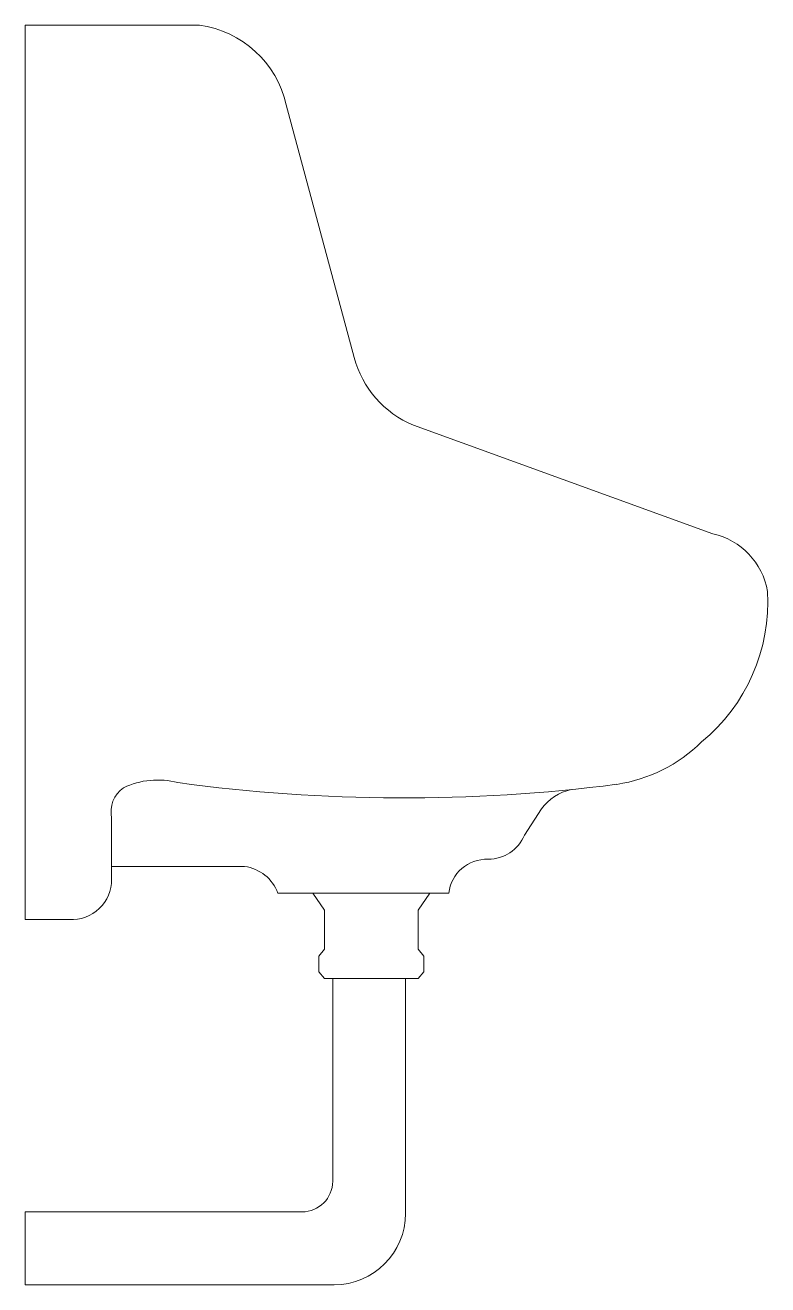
# Model space of a CAD drawing. Header units: millimetres. Extents: x 0 to 364, y 0 to 617.
import ezdxf

# ---------------------------------------------------------------- set-up
doc = ezdxf.new("R2010")
doc.units = ezdxf.units.MM
doc.layers.add('ceco.net 182', color=7, linetype='Continuous', lineweight=5)

msp = doc.modelspace()

# ---------------------------------------------------------------- linework, layer by layer
at = {"layer": 'ceco.net 182'}
for p, q in [((0, 616.84), (85.36, 616.84)), ((0, 178.95), (0, 616.84)), ((127.91, 577.83), (161.14, 454.15)), ((190.21, 420.94), (336.9, 367.82)), ((42.36, 228.48), (42.36, 198.61)), ((252.95, 233.01), (244.64, 220.25)), ((107.48, 204.83), (42.36, 204.83)), ((207.53, 191.77), (123.81, 191.77)), ((140.88, 191.77), (146.7, 183.4)), ((198.33, 191.77), (192.51, 183.4)), ((21.6, 178.95), (0, 178.95)), ((146.7, 183.4), (146.7, 164.29)), ((192.51, 183.4), (192.51, 164.29)), ((146.7, 164.29), (143.92, 160.95)), ((143.92, 160.95), (143.92, 153.34)), ((192.51, 164.29), (195.29, 160.95)), ((195.29, 160.95), (195.29, 153.34)), ((143.92, 153.34), (146.7, 150)), ((192.51, 150), (146.7, 150)), ((150.66, 150), (150.66, 50.72)), ((186.37, 35), (186.37, 150)), ((195.29, 153.34), (192.51, 150)), ((0, 35.72), (0, 0)), ((0, 35.72), (135.66, 35.72)), ((0, 0), (151.37, 0))]:
    msp.add_line(p, q, dxfattribs=at)
for centre, radius, start, end in [((78.68, 566.85), 50.44, 12.57804, 82.39701), ((209.46, 467.13), 50.04, 195.03617, 247.37157), ((329.14, 333.59), 35.1, 9.84693, 77.21235), ((275.08, 334.48), 88.78, 309.36188, 3.30517), ((278.56, 319.61), 75.38, 278.63667, 314.49164), ((64.88, 208.23), 38.96, 75.3147, 115.39018), ((56.57, 231.56), 14.54, 125.27857, 192.19575), ((185.46, 1059.91), 821.48, 262.25504, 277.30281), ((272.37, 219.21), 23.82, 101.70531, 144.59818), ((226.83, 227.68), 19.3, 269.98982, 337.35707), ((104.95, 184.93), 20.06, 19.95359, 82.76217), ((226.18, 189.62), 18.78, 88.03664, 173.41995), ((22.95, 198.31), 19.41, 265.98668, 0.88118), ((135.66, 50.72), 15, 270, 0), ((151.37, 35), 35, 270, 0)]:
    msp.add_arc(centre, radius, start, end, dxfattribs=at)

# ---------------------------------------------------------------- texts
at = {"layer": 'ceco.net 182', "flags": 8}
for tag, s in [('MODELNUMBER', 'K-5024-T'), ('MATERIAL', 'VITREOUS CHINA'), ('PRODUCT', 'C_URINALS'), ('TRADENAME', 'DARFIELD')]:
    msp.add_attdef(tag, (0, 372.65), s, height=0.001, dxfattribs=at)

doc.saveas('drawing.dxf')
